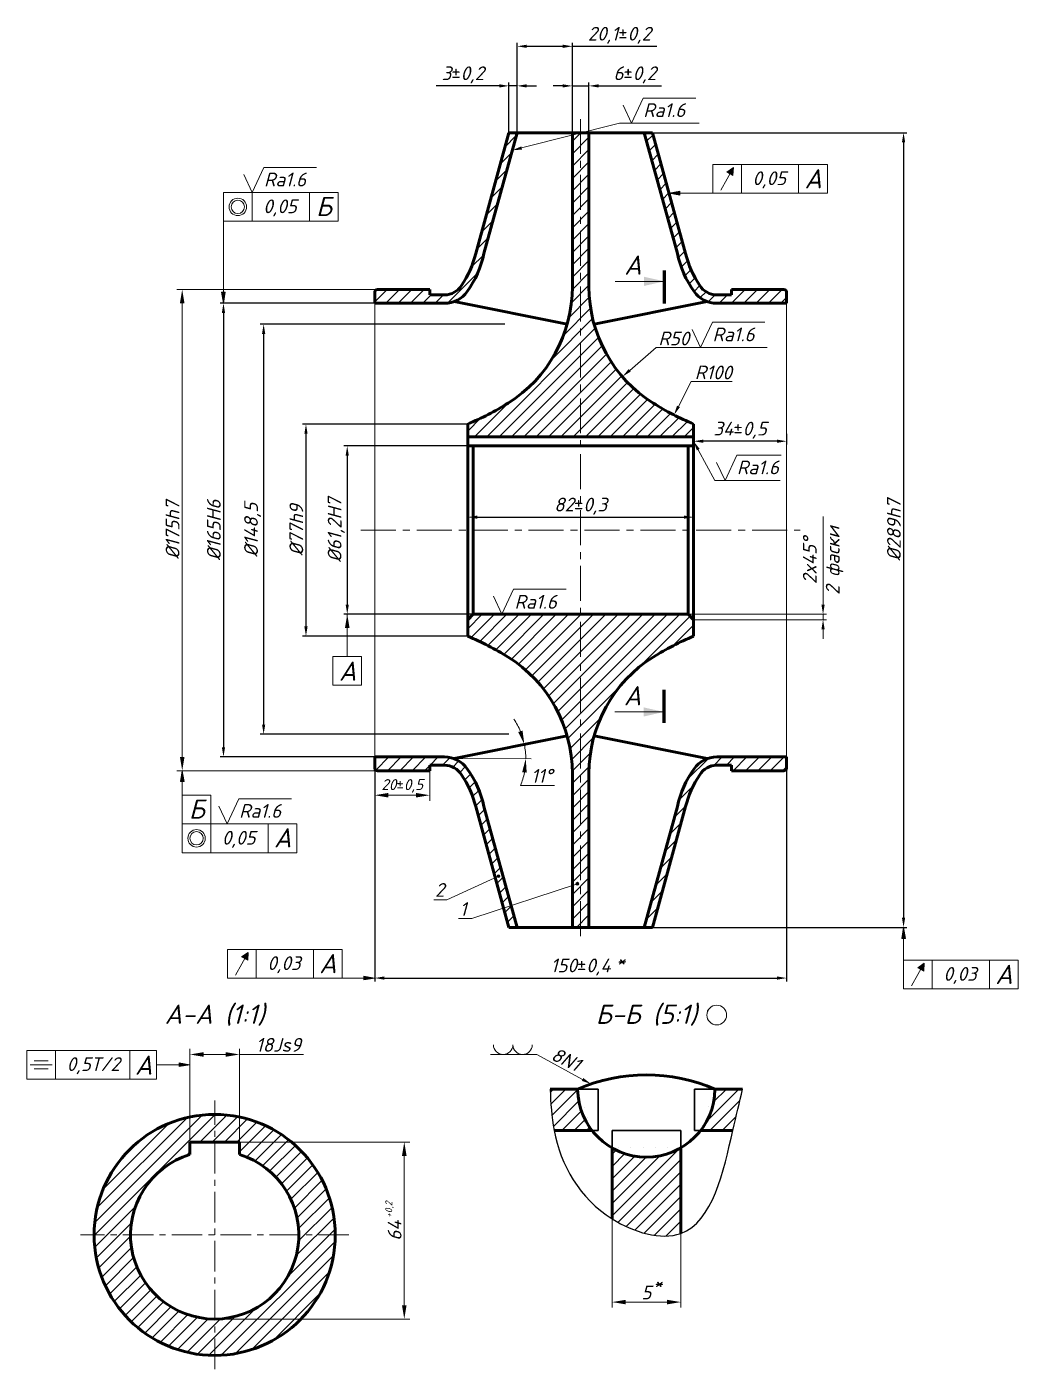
# Model space of a CAD drawing. Header units: millimetres. Extents: x 23 to 1692, y -5 to 510.
# Drawn here: x 22.8 to 383.2, y 21.5 to 509.7 of the extents above; entities that cross this region are included whole.
import ezdxf

# ---------------------------------------------------------------- set-up
doc = ezdxf.new("R2010")
doc.units = ezdxf.units.MM
doc.linetypes.add('JIS_08_50', pattern=[53, 50, -1.125, 0.75, -1.125])
doc.linetypes.add('осевая', pattern=[50.8, 31.75, -6.35, 6.35, -6.35])
doc.layers.get('0').update_dxf_attribs({"lineweight": 53})
for name, color, linetype, lineweight in [('12312312312', 7, 'Continuous', 13), ('Оси', 7, 'осевая', 20), ('Размеры', 7, 'Continuous', 20), ('СВАРКА', 7, 'Continuous', 30), ('тонкая', 7, 'Continuous', 25), ('ШТРИХ 2', 7, 'Continuous', 9), ('Штриховка', 7, 'Continuous', 20)]:
    doc.layers.add(name, color=color, linetype=linetype, lineweight=lineweight)
doc.styles.add('ADRF1', font='isocpeur.ttf', dxfattribs={"oblique": 15})
doc.styles.add('Размер', font='isocpeur.ttf', dxfattribs={"oblique": 15})
doc.styles.add('Размеры', font='isocpeur.ttf', dxfattribs={"oblique": 15})
doc.dimstyles.new('гост', dxfattribs={"dimtxt": 5, "dimasz": 5, "dimexe": 2, "dimexo": 0, "dimgap": 1, "dimtad": 1, "dimdec": 0, "dimtxsty": 'ADRF1', "dimcen": 2.5, "dimadec": 0, "dimazin": 0, "dimtfac": 1, "dimtdec": 0, "dimtmove": 0, "dimatfit": 3, "dimfxl": 1, "dimlwd": 20, "dimlwe": 20, "dimarcsym": 0})
doc.dimstyles.new('Две стрелки', dxfattribs={"dimtxt": 2.5, "dimasz": 3.5, "dimexe": 1.25, "dimexo": 0, "dimgap": 1, "dimtad": 1, "dimdec": 3, "dimtxsty": 'Размер', "dimcen": 2.5, "dimadec": 0, "dimazin": 0, "dimtfac": 1, "dimtdec": 3, "dimtmove": 0, "dimatfit": 3, "dimfxl": 1, "dimarcsym": 0})
pattern_1 = [(45, (0, 12.3695), (-2.245064, 2.245064), [])]

# ---------------------------------------------------------------- blocks, each defined once
blk = doc.blocks.new('*D28')
at = {"layer": 'Defpoints', "color": 0, "transparency": 16777216}
for p in [(183.05, 357.3), (139.26, 296.1), (185.05, 296.1)]:
    blk.add_point(p, dxfattribs=at)
at = {"layer": 'Размеры', "color": 0, "lineweight": -2, "transparency": 16777216}
for p, q in [((183.05, 357.3), (138.01, 357.3)), ((139.26, 353.8), (139.26, 299.6)), ((185.05, 296.1), (138.01, 296.1))]:
    blk.add_line(p, q, dxfattribs=at)
at = {"layer": 'Размеры', "color": 0, "transparency": 16777216}
for points in [[(138.68, 353.8), (139.84, 353.8), (139.26, 357.3)], [(138.68, 299.6), (139.84, 299.6), (139.26, 296.1)]]:
    blk.add_solid(points, dxfattribs=at)
at = {"layer": 'Размеры', "color": 0, "transparency": 16777216, "insert": (135.26, 326.7), "char_height": 2.5, "attachment_point": 5, "rotation": 90, "style": 'Размер'}
blk.add_mtext('{\\H2x;%%C61,2H7}', dxfattribs=at)
blk = doc.blocks.new('*D29')
at = {"layer": 'Defpoints', "color": 0, "transparency": 16777216}
for p in [(183.05, 365.25), (124.26, 288.14), (183.05, 288.14)]:
    blk.add_point(p, dxfattribs=at)
at = {"layer": 'Размеры', "color": 0, "lineweight": -2, "transparency": 16777216}
for p, q in [((183.05, 365.25), (123.01, 365.25)), ((124.26, 361.75), (124.26, 291.64)), ((183.05, 288.14), (123.01, 288.14))]:
    blk.add_line(p, q, dxfattribs=at)
at = {"layer": 'Размеры', "color": 0, "transparency": 16777216}
for points in [[(123.68, 361.75), (124.84, 361.75), (124.26, 365.25)], [(123.68, 291.64), (124.84, 291.64), (124.26, 288.14)]]:
    blk.add_solid(points, dxfattribs=at)
at = {"layer": 'Размеры', "color": 0, "transparency": 16777216, "insert": (120.76, 326.7), "char_height": 2.5, "attachment_point": 5, "rotation": 90, "style": 'Размер'}
blk.add_mtext('{\\H2x;%%C77h9}', dxfattribs=at)
blk = doc.blocks.new('*D30')
at = {"layer": 'Defpoints', "color": 0, "transparency": 16777216}
for p in [(196.59, 401.56), (108.87, 252.45), (197.97, 252.45)]:
    blk.add_point(p, dxfattribs=at)
at = {"layer": 'Размеры', "color": 0, "lineweight": -2, "transparency": 16777216}
for p, q in [((196.59, 401.56), (107.62, 401.56)), ((108.87, 398.06), (108.87, 255.95)), ((197.97, 252.45), (107.62, 252.45))]:
    blk.add_line(p, q, dxfattribs=at)
at = {"layer": 'Размеры', "color": 0, "transparency": 16777216}
for points in [[(108.28, 398.06), (109.45, 398.06), (108.87, 401.56)], [(108.28, 255.95), (109.45, 255.95), (108.87, 252.45)]]:
    blk.add_solid(points, dxfattribs=at)
at = {"layer": 'Размеры', "color": 0, "transparency": 16777216, "insert": (104.87, 326.78), "char_height": 2.5, "attachment_point": 5, "rotation": 90, "style": 'Размер'}
blk.add_mtext('{\\H2x;%%C148,5}', dxfattribs=at)
blk = doc.blocks.new('*D31')
at = {"layer": 'Defpoints', "color": 0, "transparency": 16777216}
for p in [(149.26, 409.2), (94.26, 244.2), (149.26, 244.2)]:
    blk.add_point(p, dxfattribs=at)
at = {"layer": 'Размеры', "color": 0, "lineweight": -2, "transparency": 16777216}
for p, q in [((149.26, 409.2), (93.01, 409.2)), ((94.26, 405.7), (94.26, 247.7)), ((149.26, 244.2), (93.01, 244.2))]:
    blk.add_line(p, q, dxfattribs=at)
at = {"layer": 'Размеры', "color": 0, "transparency": 16777216}
for points in [[(93.68, 405.7), (94.84, 405.7), (94.26, 409.2)], [(93.68, 247.7), (94.84, 247.7), (94.26, 244.2)]]:
    blk.add_solid(points, dxfattribs=at)
at = {"layer": 'Размеры', "color": 0, "transparency": 16777216, "insert": (90.76, 326.7), "char_height": 2.5, "attachment_point": 5, "rotation": 90, "style": 'Размер'}
blk.add_mtext('{\\H2x;%%C165H6}', dxfattribs=at)
blk = doc.blocks.new('*D32')
at = {"layer": 'Defpoints', "color": 0, "transparency": 16777216}
for p in [(198.03, 471.2), (198.03, 182.2), (341.53, 182.2)]:
    blk.add_point(p, dxfattribs=at)
at = {"layer": 'Размеры', "color": 0, "lineweight": -2, "transparency": 16777216}
for p, q in [((198.03, 471.2), (342.78, 471.2)), ((341.53, 467.7), (341.53, 185.7)), ((198.03, 182.2), (342.78, 182.2))]:
    blk.add_line(p, q, dxfattribs=at)
at = {"layer": 'Размеры', "color": 0, "transparency": 16777216}
for points in [[(340.95, 467.7), (342.11, 467.7), (341.53, 471.2)], [(340.95, 185.7), (342.11, 185.7), (341.53, 182.2)]]:
    blk.add_solid(points, dxfattribs=at)
at = {"layer": 'Размеры', "color": 0, "transparency": 16777216, "insert": (338.03, 326.7), "char_height": 2.5, "attachment_point": 5, "rotation": 90, "style": 'Размер'}
blk.add_mtext('{\\H2x;%%C289h7}', dxfattribs=at)
blk = doc.blocks.new('*D33')
at = {"layer": 'Defpoints', "color": 0, "transparency": 16777216}
for p in [(201.03, 488.25), (198.03, 471.2), (201.03, 471.2)]:
    blk.add_point(p, dxfattribs=at)
at = {"layer": 'Размеры', "color": 0, "lineweight": -2, "transparency": 16777216}
for p, q in [((194.53, 488.25), (171.6, 488.25)), ((198.03, 471.2), (198.03, 489.5)), ((201.03, 488.25), (198.03, 488.25)), ((201.03, 471.2), (201.03, 489.5)), ((204.53, 488.25), (208.03, 488.25))]:
    blk.add_line(p, q, dxfattribs=at)
at = {"layer": 'Размеры', "color": 0, "transparency": 16777216}
for points in [[(194.53, 488.83), (194.53, 487.66), (198.03, 488.25)], [(204.53, 488.83), (204.53, 487.66), (201.03, 488.25)]]:
    blk.add_solid(points, dxfattribs=at)
at = {"layer": 'Размеры', "color": 0, "transparency": 16777216, "insert": (181.31, 492.25), "char_height": 2.5, "attachment_point": 5, "style": 'Размер'}
blk.add_mtext('{\\H2x;3\\Q0;±\\Q15;0,2}', dxfattribs=at)
blk = doc.blocks.new('*D34')
at = {"layer": 'Defpoints', "color": 0, "transparency": 16777216}
for p in [(221.13, 502.64), (201.03, 471.2), (221.13, 471.2)]:
    blk.add_point(p, dxfattribs=at)
at = {"layer": 'Размеры', "color": 0, "lineweight": -2, "transparency": 16777216}
for p, q in [((201.03, 471.2), (201.03, 503.89)), ((221.13, 471.2), (221.13, 503.89)), ((204.53, 502.64), (217.63, 502.64)), ((221.13, 502.64), (251.81, 502.64))]:
    blk.add_line(p, q, dxfattribs=at)
at = {"layer": 'Размеры', "color": 0, "transparency": 16777216}
for points in [[(204.53, 503.22), (204.53, 502.05), (201.03, 502.64)], [(217.63, 503.22), (217.63, 502.05), (221.13, 502.64)]]:
    blk.add_solid(points, dxfattribs=at)
at = {"layer": 'Размеры', "color": 0, "transparency": 16777216, "insert": (238.22, 506.64), "char_height": 2.5, "attachment_point": 5, "style": 'Размер'}
blk.add_mtext('{\\H2x;20,1\\Q0;±\\Q15;0,2}', dxfattribs=at)
blk = doc.blocks.new('*D35')
at = {"layer": 'Defpoints', "color": 0, "transparency": 16777216}
for p in [(221.13, 488.25), (221.13, 471.2), (227.13, 471.2)]:
    blk.add_point(p, dxfattribs=at)
at = {"layer": 'Размеры', "color": 0, "lineweight": -2, "transparency": 16777216}
for p, q in [((217.63, 488.25), (214.13, 488.25)), ((221.13, 471.2), (221.13, 489.5)), ((221.13, 488.25), (227.13, 488.25)), ((227.13, 471.2), (227.13, 489.5)), ((230.63, 488.25), (253.56, 488.25))]:
    blk.add_line(p, q, dxfattribs=at)
at = {"layer": 'Размеры', "color": 0, "transparency": 16777216}
for points in [[(217.63, 488.83), (217.63, 487.66), (221.13, 488.25)], [(230.63, 488.83), (230.63, 487.66), (227.13, 488.25)]]:
    blk.add_solid(points, dxfattribs=at)
at = {"layer": 'Размеры', "color": 0, "transparency": 16777216, "insert": (243.84, 492.25), "char_height": 2.5, "attachment_point": 5, "style": 'Размер'}
blk.add_mtext('{\\H2x;6\\Q0;±\\Q15;0,2}', dxfattribs=at)
blk = doc.blocks.new('*D36')
at = {"layer": 'Defpoints', "color": 0, "transparency": 16777216}
for p in [(265.2, 361.65), (298.99, 361.65), (265.2, 359.02)]:
    blk.add_point(p, dxfattribs=at)
at = {"layer": 'Размеры', "color": 0, "lineweight": -2, "transparency": 16777216}
for p, q in [((265.2, 361.65), (265.2, 357.77)), ((298.99, 361.65), (298.99, 357.77)), ((295.49, 359.02), (268.7, 359.02))]:
    blk.add_line(p, q, dxfattribs=at)
at = {"layer": 'Размеры', "color": 0, "transparency": 16777216}
for points in [[(268.7, 359.6), (268.7, 358.43), (265.2, 359.02)], [(295.49, 359.6), (295.49, 358.43), (298.99, 359.02)]]:
    blk.add_solid(points, dxfattribs=at)
at = {"layer": 'Размеры', "color": 0, "transparency": 16777216, "insert": (282.1, 363.02), "char_height": 2.5, "attachment_point": 5, "style": 'Размер'}
blk.add_mtext('{\\H2x;34\\Q0;±\\Q15;0,5}', dxfattribs=at)
blk = doc.blocks.new('*D37')
at = {"layer": 'Defpoints', "color": 0, "transparency": 16777216}
for p in [(183.05, 340.45), (265.2, 340.45), (265.2, 331.4)]:
    blk.add_point(p, dxfattribs=at)
at = {"layer": 'Размеры', "color": 0, "lineweight": -2, "transparency": 16777216}
for p, q in [((183.05, 340.45), (183.05, 330.15)), ((265.2, 340.45), (265.2, 330.15)), ((186.55, 331.4), (261.7, 331.4))]:
    blk.add_line(p, q, dxfattribs=at)
at = {"layer": 'Размеры', "color": 0, "transparency": 16777216}
for points in [[(186.55, 331.99), (186.55, 330.82), (183.05, 331.4)], [(261.7, 331.99), (261.7, 330.82), (265.2, 331.4)]]:
    blk.add_solid(points, dxfattribs=at)
at = {"layer": 'Размеры', "color": 0, "transparency": 16777216, "insert": (224.13, 335.4), "char_height": 2.5, "attachment_point": 5, "style": 'Размер'}
blk.add_mtext('{\\H2x;82\\Q0;±\\Q15;0,3}', dxfattribs=at)
blk = doc.blocks.new('*D38')
at = {"layer": 'Defpoints', "color": 0, "transparency": 16777216}
for p in [(149.26, 244.2), (298.99, 244.2), (298.99, 163.78)]:
    blk.add_point(p, dxfattribs=at)
at = {"layer": 'Размеры', "color": 0, "lineweight": -2, "transparency": 16777216}
for p, q in [((149.26, 244.2), (149.26, 162.53)), ((298.99, 244.2), (298.99, 162.53)), ((152.76, 163.78), (295.49, 163.78))]:
    blk.add_line(p, q, dxfattribs=at)
at = {"layer": 'Размеры', "color": 0, "transparency": 16777216}
for points in [[(152.76, 164.36), (152.76, 163.19), (149.26, 163.78)], [(295.49, 164.36), (295.49, 163.19), (298.99, 163.78)]]:
    blk.add_solid(points, dxfattribs=at)
at = {"layer": 'Размеры', "color": 0, "transparency": 16777216, "insert": (224.13, 167.78), "char_height": 2.5, "attachment_point": 5, "style": 'Размер'}
blk.add_mtext('{\\H2x;150\\Q0;±\\Q15;0,4}', dxfattribs=at)
blk = doc.blocks.new('*D39')
at = {"layer": 'Defpoints', "color": 0, "transparency": 16777216}
for p in [(91.07, 104.11), (91.07, 39.76), (160, 39.76)]:
    blk.add_point(p, dxfattribs=at)
at = {"layer": 'Размеры', "color": 0, "linetype": 'Continuous', "lineweight": 20, "transparency": 16777216}
for p, q in [((91.07, 104.11), (162, 104.11)), ((160, 99.11), (160, 44.76)), ((91.07, 39.76), (162, 39.76))]:
    blk.add_line(p, q, dxfattribs=at)
at = {"layer": 'Размеры', "color": 0, "transparency": 16777216}
for points in [[(159.17, 99.11), (160.84, 99.11), (160, 104.11)], [(159.17, 44.76), (160.84, 44.76), (160, 39.76)]]:
    blk.add_solid(points, dxfattribs=at)
at = {"layer": 'Размеры', "color": 0, "transparency": 16777216, "insert": (156.5, 71.94), "char_height": 5, "attachment_point": 5, "rotation": 90, "style": 'ADRF1'}
blk.add_mtext('64', dxfattribs=at)
blk = doc.blocks.new('*D40')
at = {"layer": 'Defpoints', "color": 0, "transparency": 16777216}
for p in [(100.07, 135.99), (82.07, 104.11), (100.07, 104.11)]:
    blk.add_point(p, dxfattribs=at)
at = {"layer": 'Размеры', "color": 0, "linetype": 'Continuous', "lineweight": 20, "transparency": 16777216}
for p, q in [((82.07, 104.11), (82.07, 137.99)), ((100.07, 104.11), (100.07, 137.99)), ((87.07, 135.99), (95.07, 135.99)), ((100.07, 135.99), (123.41, 135.99))]:
    blk.add_line(p, q, dxfattribs=at)
at = {"layer": 'Размеры', "color": 0, "transparency": 16777216}
for points in [[(87.07, 136.82), (87.07, 135.15), (82.07, 135.99)], [(95.07, 136.82), (95.07, 135.15), (100.07, 135.99)]]:
    blk.add_solid(points, dxfattribs=at)
at = {"layer": 'Размеры', "color": 0, "transparency": 16777216, "insert": (114.24, 139.49), "char_height": 5, "attachment_point": 5, "style": 'ADRF1'}
blk.add_mtext('18Js9', dxfattribs=at)
blk = doc.blocks.new('*D43')
at = {"layer": 'Defpoints', "color": 0, "transparency": 16777216}
for p in [(150.26, 414.2), (79.26, 239.2), (150.26, 239.2)]:
    blk.add_point(p, dxfattribs=at)
at = {"layer": 'Штриховка', "color": 0, "linetype": 'Continuous', "lineweight": 20, "transparency": 16777216}
for p, q in [((150.26, 414.2), (77.26, 414.2)), ((79.26, 409.2), (79.26, 244.2)), ((150.26, 239.2), (77.26, 239.2))]:
    blk.add_line(p, q, dxfattribs=at)
at = {"layer": 'Штриховка', "color": 0, "transparency": 16777216}
for points in [[(78.43, 409.2), (80.09, 409.2), (79.26, 414.2)], [(78.43, 244.2), (80.09, 244.2), (79.26, 239.2)]]:
    blk.add_solid(points, dxfattribs=at)
at = {"layer": 'Штриховка', "color": 0, "transparency": 16777216, "insert": (75.76, 326.7), "char_height": 5, "attachment_point": 5, "rotation": 90, "style": 'ADRF1'}
blk.add_mtext('%%C175h7', dxfattribs=at)
blk = doc.blocks.new('*D45')
at = {"layer": 'Defpoints', "color": 0, "transparency": 16777216}
for p in [(235.53, 76.2), (260.53, 70.88), (260.53, 45.93)]:
    blk.add_point(p, dxfattribs=at)
at = {"layer": 'Штриховка', "color": 0, "linetype": 'Continuous', "lineweight": 20, "transparency": 16777216}
for p, q in [((235.53, 76.2), (235.53, 43.93)), ((260.53, 70.88), (260.53, 43.93)), ((240.53, 45.93), (255.53, 45.93))]:
    blk.add_line(p, q, dxfattribs=at)
at = {"layer": 'Штриховка', "color": 0, "transparency": 16777216}
for points in [[(240.53, 46.76), (240.53, 45.1), (235.53, 45.93)], [(255.53, 46.76), (255.53, 45.1), (260.53, 45.93)]]:
    blk.add_solid(points, dxfattribs=at)
at = {"layer": 'Штриховка', "color": 0, "transparency": 16777216, "insert": (248.03, 49.43), "char_height": 5, "attachment_point": 5, "style": 'ADRF1'}
blk.add_mtext('5', dxfattribs=at)
blk = doc.blocks.new('*D46')
at = {"layer": 'Defpoints', "color": 0, "transparency": 16777216}
for p in [(149.26, 241.2), (169.26, 241.2), (149.26, 230.27)]:
    blk.add_point(p, dxfattribs=at)
at = {"layer": 'Штриховка', "color": 0, "linetype": 'Continuous', "lineweight": 20, "transparency": 16777216}
for p, q in [((149.26, 241.2), (149.26, 228.27)), ((169.26, 241.2), (169.26, 228.27)), ((164.26, 230.27), (154.26, 230.27))]:
    blk.add_line(p, q, dxfattribs=at)
at = {"layer": 'Штриховка', "color": 0, "transparency": 16777216}
for points in [[(154.26, 231.1), (154.26, 229.44), (149.26, 230.27)], [(164.26, 231.1), (164.26, 229.44), (169.26, 230.27)]]:
    blk.add_solid(points, dxfattribs=at)
at = {"layer": 'Штриховка', "color": 0, "transparency": 16777216, "insert": (159.26, 233.67), "char_height": 5, "attachment_point": 5, "style": 'ADRF1'}
blk.add_mtext('{\\H0.8x;20\\Q0;±\\Q15;0,5}', dxfattribs=at)

msp = doc.modelspace()

# ---------------------------------------------------------------- hatches: boundary and pattern name
at = {"layer": '12312312312'}
h = msp.add_hatch(color=256, dxfattribs=at)
h.dxf.hatch_style = 1
edge = h.paths.add_edge_path()
edge.add_line((270.6686, 151.8405), (270.2706, 151.9798))
edge.add_arc((275.0089, 150.4403), 4.9822, 162.000865, 175.974926)
edge.add_arc((273.0522, 151.0885), 3.028, 185.656678, 189.189955)
edge.add_arc((273.6994, 149.5894), 3.7754, 143.39741, 164.396835, ccw=False)
edge = h.paths.add_edge_path()
edge.add_line((270.2706, 151.9798), (270.0442, 152.059))
edge.add_arc((275.7664, 151.4013), 5.7599, 173.443441, 186.092562)
edge.add_arc((275.0089, 150.4403), 4.9822, 162.000865, 175.974926, ccw=False)
at = {"layer": 'Размеры', "ltscale": 100}
h = msp.add_hatch(color=256, dxfattribs=at)
h.dxf.hatch_style = 1
h.paths.add_polyline_path([(279.6624, 458.5688), (278.4003, 456.298), (279.5095, 455.6815)])
h.paths.add_polyline_path([(279.6624, 458.5688), (279.6624, 458.5688), (277.2911, 456.9145), (278.4003, 456.298)])
at = {"layer": 'Размеры', "linetype": 'JIS_08_50'}
h = msp.add_hatch(color=256, dxfattribs=at)
h.dxf.hatch_style = 1
h.paths.add_polyline_path([(260.2322, 449.9065), (256.2575, 449.2299), (260.2322, 449.2299)])
h.paths.add_polyline_path([(260.2322, 449.2299), (256.2575, 449.2299), (260.2322, 448.5534)])
at = {"layer": 'Размеры'}
h = msp.add_hatch(color=256, dxfattribs=at)
h.dxf.hatch_style = 1
h.paths.add_polyline_path([(94.2396, 409.2068), (94.9162, 413.1815), (94.2396, 413.1815)])
h.paths.add_polyline_path([(94.2396, 409.2067), (94.2396, 409.2067), (94.2396, 413.1815), (93.5631, 413.1815)])
h = msp.add_hatch(color=256, dxfattribs=at)
h.dxf.hatch_style = 1
h.paths.add_polyline_path([(79.2613, 239.1957), (78.5847, 235.221), (79.2613, 235.221)])
h.paths.add_polyline_path([(79.2613, 239.1957), (79.2613, 239.1957), (79.2613, 235.221), (79.9378, 235.221)])
h = msp.add_hatch(color=256, dxfattribs=at)
h.dxf.hatch_style = 1
h.paths.add_polyline_path([(193.7445, 200.8254, 1), (194.7445, 200.8254, 1)])
h = msp.add_hatch(color=256, dxfattribs=at)
h.dxf.hatch_style = 1
h.paths.add_polyline_path([(222.4269, 198.0935, 1), (223.4269, 198.0935, 1)])
h = msp.add_hatch(color=256, dxfattribs=at)
h.dxf.hatch_style = 1
h.paths.add_polyline_path([(341.529, 178.221), (340.8524, 178.221), (341.529, 182.1957)])
h.paths.add_polyline_path([(342.2055, 178.221), (341.529, 178.221), (341.529, 182.1957)])
at = {"layer": 'Размеры', "ltscale": 100}
h = msp.add_hatch(color=256, dxfattribs=at)
h.dxf.hatch_style = 1
h.paths.add_polyline_path([(103.2176, 173.1141), (101.9555, 170.8433), (103.0647, 170.2268)])
h.paths.add_polyline_path([(103.2176, 173.1141), (103.2176, 173.1141), (100.8463, 171.4598), (101.9555, 170.8433)])
h = msp.add_hatch(color=256, dxfattribs=at)
h.dxf.hatch_style = 1
h.paths.add_polyline_path([(349.038, 169.2074), (347.7759, 166.9367), (348.8851, 166.3202)])
h.paths.add_polyline_path([(349.038, 169.2074), (349.038, 169.2074), (346.6667, 167.5532), (347.7759, 166.9367)])
at = {"layer": 'Размеры'}
h = msp.add_hatch(color=256, dxfattribs=at)
h.dxf.hatch_style = 1
h.paths.add_polyline_path([(145.2866, 163.7752), (145.2866, 164.4517), (149.2613, 163.7752)])
h.paths.add_polyline_path([(145.2866, 163.0986), (145.2866, 163.7752), (149.2613, 163.7752)])
h = msp.add_hatch(color=256, dxfattribs=at)
h.dxf.hatch_style = 1
h.paths.add_polyline_path([(78.0935, 131.5896), (82.0682, 132.2662), (78.0935, 132.2662)])
h.paths.add_polyline_path([(78.0935, 132.2662), (82.0682, 132.2662), (78.0935, 132.9427)])
at = {"layer": 'ШТРИХ 2'}
h = msp.add_hatch(dxfattribs=at)
h.set_pattern_fill('ANSI31', color=256)
h.set_pattern_definition([(45, (-147.7942, 9.8522), (-2.245064, 2.245064), [])])
h.paths.add_polyline_path([(91.0682, 114.1904), (91.0682, 104.1114), (100.0682, 104.1114), (100.0682, 99.6114, -0.32924442), (121.6682, 70.3649), (134.8937, 70.3649, 0.41421356)])
h.paths.add_polyline_path([(134.8937, 70.3649), (121.6682, 70.3649, -0.41421356), (91.0682, 39.7649), (91.0682, 26.5394, 0.41421356)])
h.paths.add_polyline_path([(60.4682, 70.3649), (47.2427, 70.3649, 0.41421356), (91.0682, 26.5394), (91.0682, 39.7649, -0.41421356)])
h.paths.add_polyline_path([(82.0682, 99.6114), (82.0682, 104.1114), (91.0682, 104.1114), (91.0682, 114.1904, 0.41421356), (47.2427, 70.3649), (60.4682, 70.3649, -0.32924442)])
at = {"layer": 'Штриховка'}
h = msp.add_hatch(dxfattribs=at)
h.set_pattern_fill('ANSI31', color=256)
h.paths.add_polyline_path([(182.8884, 413.506, 0.10541084), (188.9689, 427.2641), (201.028, 471.1957), (198.028, 471.1957), (185.9689, 427.2641, -0.08653345), (180.8263, 415.6849, -0.25036248), (174.6648, 412.1957), (169.2613, 412.1957), (169.2613, 414.1957), (150.2613, 414.1957, 0.41421356), (149.2613, 413.1957), (149.2613, 409.1957), (174.6648, 409.1957, 0.24618516)])
h.paths.add_polyline_path([(224.128, 471.1057), (221.128, 470.3456), (221.128, 415.1957, -0.2579526), (197.7296, 372.8595, -0.04140012), (183.0527, 365.2512), (183.0527, 360.5941), (224.128, 360.5941)])
h.paths.add_polyline_path([(250.5264, 372.8595, -0.2579526), (227.128, 415.1957), (227.128, 471.1957), (224.4833, 471.1957), (224.128, 471.1057), (224.128, 360.5941), (265.2033, 360.5941), (265.2033, 365.2512, -0.04140012)])
h.paths.add_polyline_path([(250.228, 471.1957), (247.228, 471.1957), (259.287, 427.2641, 0.10541084), (265.3676, 413.506, 0.24618516), (273.5911, 409.1957), (298.9946, 409.1957), (298.9946, 413.1957, 0.41421356), (297.9946, 414.1957), (278.9946, 414.1957), (278.9946, 412.1957), (273.5911, 412.1957, -0.25036248), (267.4296, 415.6849, -0.08653345), (262.287, 427.2641)])
h.paths.add_polyline_path([(224.128, 296.0957), (185.0527, 296.0957), (183.0527, 294.0957), (183.0527, 288.1402, -0.04140012), (197.7296, 280.5319, -0.2579526), (221.128, 238.1957), (221.128, 182.1957), (224.128, 182.1957)])
h.paths.add_polyline_path([(265.2033, 288.1402), (265.2033, 294.0957), (263.2033, 296.0957), (224.128, 296.0957), (224.128, 182.1957), (227.128, 182.1957), (227.128, 238.1957, -0.2579526), (250.5264, 280.5319, -0.04140012)])
h.paths.add_polyline_path([(298.9946, 244.1957), (273.5911, 244.1957, 0.24618516), (265.3676, 239.8854, 0.10541084), (259.287, 226.1273), (247.228, 182.1957), (250.228, 182.1957), (262.287, 226.1273, -0.08653345), (267.4296, 237.7065, -0.25036248), (273.5911, 241.1957), (278.9946, 241.1957), (278.9946, 239.1957), (297.9946, 239.1957, 0.41421356), (298.9946, 240.1957)])
h.paths.add_polyline_path([(174.6648, 244.1957), (149.2613, 244.1957), (149.2613, 240.1957, 0.41421356), (150.2613, 239.1957), (169.2613, 239.1957), (169.2613, 241.1957), (174.6648, 241.1957, -0.25036248), (180.8263, 237.7065, -0.08653345), (185.9689, 226.1273), (198.028, 182.1957), (201.028, 182.1957), (188.9689, 226.1273, 0.10541084), (182.8884, 239.8854, 0.24618516)])
h = msp.add_hatch(dxfattribs=at)
h.set_pattern_fill('ANSI31', color=256)
h.set_pattern_definition(pattern_1)
edge = h.paths.add_edge_path()
edge.add_line((223.0254, 123.3779), (213.0254, 123.3779))
edge.add_spline(control_points=[(213.0254, 123.3779), (213.2708, 118.3511), (213.5162, 113.3243), (214.451, 108.3779)], knot_values=[0, 0, 0, 0, 15.06759158, 15.06759158, 15.06759158, 15.06759158], degree=3, periodic=0)
edge.add_line((214.451, 108.3779), (228.2398, 108.3779))
edge.add_arc((247.9991, 123.6531), 24.9752, 180.631361, 217.70637, ccw=False)
edge = h.paths.add_edge_path()
edge.add_spline(control_points=[(279.4684, 108.3779), (280.7005, 113.7464), (281.8629, 118.5622), (283.0254, 123.3779)], knot_values=[0, 0, 0, 0, 15.41596926, 15.41596926, 15.41596926, 15.41596926], degree=3, periodic=0)
edge.add_line((283.0254, 123.3779), (272.9728, 123.3779))
edge.add_arc((247.9991, 123.6531), 24.9752, 322.29363, 359.368639, ccw=False)
edge.add_line((267.7584, 108.3779), (279.4684, 108.3779))
h = msp.add_hatch(dxfattribs=at)
h.set_pattern_fill('ANSI31', color=256)
h.set_pattern_definition(pattern_1)
edge = h.paths.add_edge_path()
edge.add_line((235.5254, 102.0159), (235.5254, 76.2038))
edge.add_spline(control_points=[(235.5254, 76.2038), (243.3739, 71.2555), (253.4002, 68.3637), (260.5254, 70.8779)], knot_values=[0, 0, 0, 0, 25.56101076, 25.56101076, 25.56101076, 25.56101076], degree=3, periodic=0)
edge.add_line((260.5254, 70.8779), (260.5254, 102.0463))
edge.add_arc((247.9991, 123.6531), 24.9752, 240.036863, 300.102629, ccw=False)

# ---------------------------------------------------------------- linework, layer by layer
for p, q in [((185.9689, 427.2641), (198.028, 471.1957)), ((188.9689, 427.2641), (201.028, 471.1957)), ((201.028, 471.1957), (198.028, 471.1957)), ((221.128, 471.1957), (201.028, 471.1957)), ((221.128, 415.1957), (221.128, 471.1957)), ((221.128, 471.1957), (224.128, 471.1957)), ((227.128, 471.1957), (224.128, 471.1957)), ((227.128, 415.1957), (227.128, 471.1957)), ((227.128, 471.1957), (247.228, 471.1957)), ((259.287, 427.2641), (247.228, 471.1957)), ((247.228, 471.1957), (250.228, 471.1957)), ((262.287, 427.2641), (250.228, 471.1957)), ((149.2613, 409.1957), (149.2613, 413.1957)), ((150.2613, 414.1957), (169.2613, 414.1957)), ((169.2613, 414.1957), (169.2613, 412.1957)), ((174.6648, 412.1957), (169.2613, 412.1957)), ((273.5911, 412.1957), (278.9946, 412.1957)), ((297.9946, 414.1957), (278.9946, 414.1957)), ((278.9946, 414.1957), (278.9946, 412.1957)), ((298.9946, 409.1957), (298.9946, 413.1957)), ((174.6648, 409.1957), (149.2613, 409.1957)), ((178.085, 409.7988), (219.2332, 401.5616)), ((270.171, 409.7988), (229.0228, 401.5616)), ((273.5911, 409.1957), (298.9946, 409.1957)), ((183.0527, 365.2512), (183.0527, 326.6957)), ((265.2033, 365.2512), (265.2033, 326.6957)), ((183.0527, 360.5941), (265.2033, 360.5941)), ((265.2033, 357.2957), (183.0527, 357.2957)), ((185.0527, 296.0957), (185.0527, 357.2957)), ((263.2033, 296.0957), (263.2033, 357.2957)), ((183.0527, 288.1402), (183.0527, 326.6957)), ((265.2033, 288.1402), (265.2033, 326.6957)), ((185.0527, 296.0957), (183.0527, 294.0957)), ((263.2033, 296.0957), (185.0527, 296.0957)), ((263.2033, 296.0957), (265.2033, 294.0957)), ((178.085, 243.5926), (219.2332, 251.8298)), ((270.171, 243.5926), (229.0228, 251.8298)), ((174.6648, 244.1957), (149.2613, 244.1957)), ((149.2613, 244.1957), (149.2613, 240.1957)), ((273.5911, 244.1957), (298.9946, 244.1957)), ((298.9946, 244.1957), (298.9946, 240.1957)), ((174.6648, 241.1957), (169.2613, 241.1957)), ((169.2613, 239.1957), (169.2613, 241.1957)), ((273.5911, 241.1957), (278.9946, 241.1957)), ((278.9946, 239.1957), (278.9946, 241.1957)), ((150.2613, 239.1957), (169.2613, 239.1957)), ((221.128, 238.1957), (221.128, 182.1957)), ((227.128, 238.1957), (227.128, 182.1957)), ((297.9946, 239.1957), (278.9946, 239.1957)), ((185.9689, 226.1273), (198.028, 182.1957)), ((188.9689, 226.1273), (201.028, 182.1957)), ((259.287, 226.1273), (247.228, 182.1957)), ((262.287, 226.1273), (250.228, 182.1957)), ((201.028, 182.1957), (198.028, 182.1957)), ((221.128, 182.1957), (201.028, 182.1957)), ((221.128, 182.1957), (224.128, 182.1957)), ((227.128, 182.1957), (224.128, 182.1957)), ((227.128, 182.1957), (247.228, 182.1957)), ((247.228, 182.1957), (250.228, 182.1957)), ((223.0254, 123.3779), (213.0254, 123.3779)), ((272.9728, 123.3779), (283.0254, 123.3779)), ((228.2398, 108.3779), (214.451, 108.3779)), ((267.7584, 108.3779), (279.4684, 108.3779)), ((82.0682, 99.6114), (82.0682, 104.1114)), ((82.0682, 104.1114), (100.0682, 104.1114)), ((100.0682, 104.1114), (100.0682, 99.6114)), ((235.5254, 102.0159), (235.5254, 76.2038)), ((260.5254, 102.0463), (260.5254, 70.8779))]:
    msp.add_line(p, q)
msp.add_circle((91.0682, 70.3649), 43.8255)
for centre, radius, start, end in [((150.1951, 436.2206), 36.878, 326.161362, 345.944088), ((153.6613, 434.6459), 36.071, 324.121726, 348.191226), ((294.5946, 434.6459), 36.071, 191.808774, 215.878274), ((298.0608, 436.2206), 36.878, 194.055912, 213.838638), ((174.4798, 419.7072), 7.5138, 271.411148, 327.634303), ((171.128, 415.1957), 50, 302.142872, 0), ((277.128, 415.1957), 50, 180, 237.857128), ((273.7762, 419.7072), 7.5138, 212.365697, 268.588852), ((150.2613, 413.1957), 1, 90, 180), ((174.6648, 419.1957), 10, 270, 325.32137), ((273.5911, 419.1957), 10, 214.67863, 270), ((297.9946, 413.1957), 1, 0, 90), ((144.5264, 457.5319), 100, 292.660078, 302.142872), ((303.7296, 457.5319), 100, 237.857128, 247.339922), ((144.5264, 195.8595), 100, 57.857128, 67.339922), ((303.7296, 195.8595), 100, 112.660078, 122.142872), ((171.128, 238.1957), 50, 0, 57.857128), ((277.128, 238.1957), 50, 122.142872, 180), ((174.6648, 234.1957), 10, 34.67863, 90), ((273.5911, 234.1957), 10, 90, 145.32137), ((150.2613, 240.1957), 1, 180, 270), ((174.4798, 233.6842), 7.5138, 32.365697, 88.588852), ((153.6613, 218.7455), 36.071, 11.808774, 35.878274), ((294.5946, 218.7455), 36.071, 144.121726, 168.191226), ((273.7762, 233.6842), 7.5138, 91.411148, 147.634303), ((297.9946, 240.1957), 1, 270, 0), ((150.1951, 217.1708), 36.878, 14.055912, 33.838638), ((298.0608, 217.1708), 36.878, 146.161362, 165.944088), ((247.9991, 65.4843), 63.0504, 66.665976, 113.334024), ((247.9991, 123.6531), 24.9752, 180.631361, 359.368639), ((91.0682, 70.3649), 30.6, 107.104635, 72.895365)]:
    msp.add_arc(centre, radius, start, end)
at = {"layer": '12312312312'}
msp.add_circle((273.6034, 150.3345), 3.5881, dxfattribs=at)
at = {"layer": 'Оси', "ltscale": 0.4}
for p, q in [((224.128, 476.1957), (224.128, 177.1957)), ((144.2613, 326.6957), (303.9946, 326.6957))]:
    msp.add_line(p, q, dxfattribs=at)
at = {"layer": 'Оси'}
msp.add_line((202.2575, 233.7873), (214.5923, 233.7873), dxfattribs=at)
at = {"layer": 'Оси', "ltscale": 0.35}
for p, q in [((91.0682, 21.5394), (91.0682, 119.1904)), ((139.8937, 70.3649), (42.2427, 70.3649))]:
    msp.add_line(p, q, dxfattribs=at)
at = {"layer": 'Размеры'}
for p, q in [((242.579, 474.6909), (246.8433, 483.8357)), ((246.8433, 483.8357), (265.9682, 483.8357)), ((242.579, 474.6909), (239.5331, 481.2229)), ((202.6675, 465.6683), (238.2785, 474.6909)), ((104.7, 449.4551), (101.6541, 455.9871)), ((104.7, 449.4551), (108.9642, 458.5999)), ((108.9642, 458.5999), (128.0891, 458.5999)), ((254.4433, 421.1435), (254.4433, 417.1925)), ((149.2613, 409.1957), (149.2613, 244.1957)), ((298.9946, 409.1957), (298.9946, 244.1957)), ((267.7617, 393.1156), (272.0259, 402.2604)), ((272.0259, 402.2604), (291.1508, 402.2604)), ((267.7617, 393.1156), (264.7157, 399.6476)), ((251.5846, 393.1156), (241.9492, 384.7867)), ((251.5846, 393.1156), (291.9968, 393.1156)), ((264.3401, 380.7566), (259.6795, 371.6725)), ((264.3401, 380.7566), (279.212, 380.7566)), ((272.9727, 344.7599), (266.8781, 355.9432)), ((276.6236, 344.7599), (280.8879, 353.9047)), ((280.8879, 353.9047), (296.9931, 353.9047)), ((276.6236, 344.7599), (273.5777, 351.2919)), ((272.9727, 344.7599), (296.607, 344.7599)), ((312.2582, 299.5957), (312.2582, 331.6412)), ((195.461, 296.0957), (199.7253, 305.2405)), ((199.7253, 305.2405), (218.8502, 305.2405)), ((195.461, 296.0957), (192.4151, 302.6277)), ((263.2033, 296.0957), (313.5082, 296.0957)), ((265.2033, 294.0957), (313.5082, 294.0957)), ((312.2582, 294.0957), (312.2582, 296.0957)), ((312.2582, 290.5957), (312.2582, 287.0957)), ((134.0419, 280.7621), (144.4806, 280.7621)), ((134.0419, 270.3234), (134.0419, 280.7621)), ((144.4806, 270.3234), (144.4806, 280.7621)), ((134.0419, 270.3234), (144.4806, 270.3234)), ((254.4433, 260.5545), (254.4433, 256.6035)), ((95.634, 219.8137), (92.5881, 226.3456)), ((95.634, 219.8137), (99.8983, 228.9584)), ((99.8983, 228.9584), (119.0232, 228.9584)), ((194.2445, 200.8254), (175.519, 192.2483)), ((222.9269, 198.0935), (184.5027, 185.3798)), ((175.519, 192.2483), (170.7666, 192.2483)), ((184.5027, 185.3798), (179.7503, 185.3798)), ((208.1634, 135.9866), (191.337, 135.9866)), ((208.1634, 135.9866), (224.8423, 126.9285))]:
    msp.add_line(p, q, dxfattribs=at)
at = {"layer": 'Размеры', "linetype": 'Continuous', "lineweight": 20}
msp.add_line((267.2124, 474.6909), (238.2785, 474.6909), dxfattribs=at)
at = {"layer": 'Размеры', "ltscale": 100}
for p, q in [((275.083, 450.3297), (279.6624, 458.5688)), ((279.6624, 458.5688), (277.2911, 456.9145)), ((277.2911, 456.9145), (279.5095, 455.6815)), ((279.5095, 455.6815), (279.6624, 458.5688)), ((272.1534, 449.2299), (256.2575, 449.2299)), ((94.2613, 409.1957), (94.2613, 439.0164)), ((79.2613, 239.1957), (79.2613, 209.375)), ((341.529, 179.4184), (341.529, 170.3073)), ((98.6383, 164.875), (103.2176, 173.1141)), ((103.2176, 173.1141), (100.8463, 171.4598)), ((100.8463, 171.4598), (103.0647, 170.2268)), ((103.0647, 170.2268), (103.2176, 173.1141)), ((344.4586, 160.9684), (349.038, 169.2074)), ((349.038, 169.2074), (346.6667, 167.5532)), ((346.6667, 167.5532), (348.8851, 166.3202)), ((348.8851, 166.3202), (349.038, 169.2074)), ((146.484, 163.7752), (137.3728, 163.7752)), ((31.9792, 132.2662), (24.0322, 132.2662)), ((30.5343, 133.7224), (25.4771, 133.7224)), ((69.953, 132.2662), (82.0682, 132.2662)), ((30.5343, 130.81), (25.4771, 130.81))]:
    msp.add_line(p, q, dxfattribs=at)
at = {"layer": 'Размеры', "lineweight": 60}
for p, q in [((254.4433, 421.1435), (254.4433, 409.1435)), ((254.4433, 256.6035), (254.4433, 268.6035))]:
    msp.add_line(p, q, dxfattribs=at)
at = {"layer": 'Размеры', "lineweight": 20}
for p, q in [((254.5883, 417.16), (236.6891, 417.16)), ((254.4433, 260.5545), (236.5441, 260.5545))]:
    msp.add_line(p, q, dxfattribs=at)
at = {"layer": 'Размеры', "ltscale": 100}
for points in [[(272.1534, 459.6686), (282.5921, 459.6686), (282.5921, 449.2299), (272.1534, 449.2299)], [(282.5921, 459.6686), (303.3789, 459.6686), (303.3789, 449.2299), (282.5921, 449.2299)], [(303.3789, 459.6686), (313.8176, 459.6686), (313.8176, 449.2299), (303.3789, 449.2299)], [(94.2613, 449.4551), (104.7, 449.4551), (104.7, 439.0164), (94.2613, 439.0164)], [(104.7, 449.4551), (125.4868, 449.4551), (125.4868, 439.0164), (104.7, 439.0164)], [(125.4868, 449.4551), (135.9255, 449.4551), (135.9255, 439.0164), (125.4868, 439.0164)], [(79.2613, 230.2523), (89.7, 230.2523), (89.7, 219.8137), (79.2613, 219.8137)], [(79.2613, 219.8137), (89.7, 219.8137), (89.7, 209.375), (79.2613, 209.375)], [(89.7, 219.8137), (110.4868, 219.8137), (110.4868, 209.375), (89.7, 209.375)], [(110.4868, 219.8137), (120.9255, 219.8137), (120.9255, 209.375), (110.4868, 209.375)], [(95.7086, 174.2139), (106.1473, 174.2139), (106.1473, 163.7752), (95.7086, 163.7752)], [(106.1473, 174.2139), (126.9342, 174.2139), (126.9342, 163.7752), (106.1473, 163.7752)], [(126.9342, 174.2139), (137.3728, 174.2139), (137.3728, 163.7752), (126.9342, 163.7752)], [(341.529, 170.3073), (351.9677, 170.3073), (351.9677, 159.8686), (341.529, 159.8686)], [(351.9677, 170.3073), (372.7545, 170.3073), (372.7545, 159.8686), (351.9677, 159.8686)], [(372.7545, 170.3073), (383.1932, 170.3073), (383.1932, 159.8686), (372.7545, 159.8686)], [(22.7742, 137.4855), (33.2128, 137.4855), (33.2128, 127.0468), (22.7742, 127.0468)], [(33.2128, 137.4855), (60.2392, 137.4855), (60.2392, 127.0468), (33.2128, 127.0468)], [(60.2392, 137.4855), (69.953, 137.4855), (69.953, 127.0468), (60.2392, 127.0468)]]:
    msp.add_lwpolyline(points, close=True, dxfattribs=at)
at = {"layer": 'Размеры'}
for points in [[(256.2575, 449.2299), (260.2322, 449.2299), (260.2322, 449.9065), (256.2575, 449.2299)], [(260.2322, 448.5534), (256.2575, 449.2299), (260.2322, 449.9065), (260.2322, 448.5534)], [(256.2575, 449.2299), (260.2322, 449.2299), (260.2322, 448.5534)], [(94.9378, 413.1704), (94.2613, 409.1957), (93.5847, 413.1704), (94.9378, 413.1704)], [(78.5847, 235.221), (79.2613, 239.1957), (79.9378, 235.221), (78.5847, 235.221)], [(342.2055, 178.221), (341.529, 182.1957), (340.8524, 178.221), (342.2055, 178.221)], [(145.2866, 163.0986), (149.2613, 163.7752), (145.2866, 164.4517), (145.2866, 163.0986)], [(82.0682, 132.2662), (78.0935, 132.2662), (78.0935, 132.9427)], [(78.0935, 132.9427), (82.0682, 132.2662), (78.0935, 131.5896), (78.0935, 132.9427)], [(82.0682, 132.2662), (78.0935, 132.2662), (78.0935, 131.5896), (82.0682, 132.2662)]]:
    msp.add_lwpolyline(points, dxfattribs=at)
at = {"layer": 'Размеры', "ltscale": 100}
for centre, radius in [((99.4806, 444.2358), 3.1782), ((99.4806, 444.2358), 2.4261), ((84.4806, 214.5943), 3.1782), ((84.4806, 214.5943), 2.4261)]:
    msp.add_circle(centre, radius, dxfattribs=at)
at = {"layer": 'Размеры'}
for centre in [(194.2445, 200.8254), (222.9269, 198.0935)]:
    msp.add_circle(centre, 0.5, dxfattribs=at)
for points in [[(202.5243, 466.2338), (202.8108, 465.1028), (199.2748, 464.8087)], [(241.5678, 385.228), (242.3307, 384.3454), (239.3014, 382.4978)], [(259.1605, 371.9388), (260.1985, 371.4062), (258.0818, 368.5584)], [(267.3903, 356.2223), (266.3659, 355.6641), (265.2033, 359.0165)], [(311.6749, 299.5957), (312.8416, 299.5957), (312.2582, 296.0957)], [(311.6749, 290.5957), (312.8416, 290.5957), (312.2582, 294.0957)], [(225.1038, 127.4166), (224.5529, 126.3882), (227.9137, 125.2499)]]:
    msp.add_solid(points, dxfattribs=at)
at = {"layer": 'Размеры', "lineweight": 60}
for points in [[(247.1561, 418.8266), (247.1561, 415.4933), (254.5883, 417.16)], [(247.0112, 262.2212), (247.0112, 258.8878), (254.4433, 260.5545)]]:
    msp.add_solid(points, dxfattribs=at)
at = {"layer": 'СВАРКА'}
for p, q in [((230.5254, 123.3779), (223.0254, 123.3779)), ((230.5254, 123.3779), (228.6144, 123.3779)), ((230.5254, 123.3779), (230.5254, 108.3779)), ((265.5254, 123.3779), (265.5254, 108.3779)), ((265.5254, 123.3779), (272.9728, 123.3779)), ((230.5254, 108.3779), (228.2398, 108.3779)), ((235.5254, 108.3779), (260.5254, 108.3779)), ((235.5254, 108.3779), (235.5254, 102.0159)), ((260.5254, 108.3779), (260.5254, 102.0463)), ((265.5254, 108.3779), (267.7584, 108.3779))]:
    msp.add_line(p, q, dxfattribs=at)
at = {"layer": 'тонкая'}
msp.add_spline([(213.0254, 123.3779), (214.451, 108.3779), (235.5254, 76.2038), (260.5254, 70.8779), (279.4684, 108.3779), (283.0254, 123.3779)], degree=3, dxfattribs=at)
at = {"layer": 'Штриховка', "linetype": 'Continuous', "lineweight": 20}
for q in [(141.2613, 296.0957), (139.2613, 280.7621)]:
    msp.add_line((139.2613, 296.0957), q, dxfattribs=at)
at = {"layer": 'Штриховка'}
msp.add_line((178.085, 243.5926), (206.1705, 243.5557), dxfattribs=at)
at = {"layer": 'Штриховка', "linetype": 'Continuous', "lineweight": 20}
for start, end in [(22.319149, 33.3183), (359.918961, 11.319999), (337.92066, 348.91981)]:
    msp.add_arc((178.085, 243.5926), 26.0856, start, end, dxfattribs=at)
at = {"layer": 'Штриховка'}
for centre in [(195.9515, 139.5195), (203.0175, 139.5195)]:
    msp.add_arc(centre, 3.533, 180, 0, dxfattribs=at)
for points in [[(138.4279, 291.0957), (140.0946, 291.0957), (139.2613, 296.0957)], [(203.014, 253.7402), (201.4186, 253.2579), (203.6631, 248.7129)], [(202.8549, 238.6605), (204.5137, 238.4984), (204.1705, 243.5557)]]:
    msp.add_solid(points, dxfattribs=at)

# ---------------------------------------------------------------- texts
at = {"layer": 'Размеры', "width": 30.328199, "attachment_point": 1, "style": 'Размеры'}
for insert, char_height in [((246.909, 481.9276), 5), ((109.0299, 456.6917), 5), ((272.0916, 400.3522), 5), ((280.9536, 351.9965), 5), ((200.079, 303.1343), 5.04507), ((99.964, 227.0503), 5)]:
    msp.add_mtext('Ra1.6', dxfattribs=dict(at, insert=insert, char_height=char_height))
at = {"layer": 'Размеры', "attachment_point": 5, "style": 'Размер'}
for s, insert, char_height in [('0,05', (292.7241, 454.0702), 5), ('А', (308.6716, 454.4665), 7), ('0,05', (114.832, 443.8567), 5), ('Б', (130.7795, 444.4103), 7), ('А', (139.4053, 275.3755), 7), ('Б', (84.5539, 225.2318), 7), ('0,05', (99.832, 214.2153), 5), ('А', (115.7795, 214.7689), 7), ('{\\C256;0,03}', (116.2794, 168.6155), 5), ('{\\C256;А}', (132.2268, 169.0118), 7), ('0,03', (362.0997, 164.7089), 5), ('А', (378.0472, 165.1052), 7), ('0,5Т/2', (46.9513, 131.8872), 5), ('А', (65.2401, 132.0961), 7)]:
    msp.add_mtext(s, dxfattribs=dict(at, insert=insert, char_height=char_height))
at = {"layer": 'Размеры'}
for s, width, insert, char_height, attachment_point, style in [('А', 45.684336, (243.129, 423.0733), 7, 5, 'Размер'), ('А', 45.684336, (242.984, 266.4679), 7, 5, 'Размер'), ('2', 2.608031, (171.1723, 198.3239), 5, 1, 'Размеры'), ('1', 2.608031, (180.156, 191.3981), 5, 1, 'Размеры'), ('*', 20.264876, (237.0317, 172.6649), 5, 1, 'Размеры'), ('*', 5, (250.5229, 55.3913), 5, 1, 'Размеры')]:
    msp.add_mtext_dynamic_manual_height_columns(s, width=width, gutter_width=12.5, heights=[0], dxfattribs=dict(at, insert=insert, char_height=char_height, attachment_point=attachment_point, style=style))
at = {"layer": 'Размеры', "attachment_point": 5, "style": 'Размер'}
for s, insert, char_height, rotation in [('R50', (258.0141, 396.3969), 5, 359.621566), ('R100', (272.3804, 384.0377), 5, 359.621566), ('{\\H2x;2x45%%D\\P2 фаски}', (312.2582, 315.6185), 2.5, 90)]:
    msp.add_mtext(s, dxfattribs=dict(at, insert=insert, char_height=char_height, rotation=rotation))
at = {"layer": 'Размеры', "color": 0, "char_height": 7, "attachment_point": 5, "style": 'Размер'}
for s, width, insert in [('А-А (1:1)', 42.229911, (91.0682, 150.2782)), ('Б-Б (5:1)', 43.062852, (248.0254, 150.2819))]:
    msp.add_mtext_dynamic_manual_height_columns(s, width=width, gutter_width=12.5, heights=[0], dxfattribs=dict(at, insert=insert))
at = {"layer": 'Размеры', "color": 0, "insert": (154.6572, 79.559), "char_height": 2.5, "attachment_point": 5, "rotation": 90, "style": 'Размер'}
msp.add_mtext_dynamic_manual_height_columns('+0,2', width=25.516889, gutter_width=12.5, heights=[0], dxfattribs=at)
at = {"layer": 'Штриховка', "insert": (210.004, 237.3131), "char_height": 5, "attachment_point": 5, "rotation": 1.10558, "style": 'ADRF1'}
msp.add_mtext('11°', dxfattribs=at)
at = {"layer": 'Штриховка', "insert": (215.1735, 138.7592), "char_height": 5, "attachment_point": 1, "rotation": 334.091869, "style": 'Размеры'}
msp.add_mtext_dynamic_manual_height_columns('8N1', width=18.5862, gutter_width=12.5, heights=[0], dxfattribs=at)

# ---------------------------------------------------------------- dimensions: what is measured, and where the dimension line sits
at = {"layer": 'Размеры'}
for base, p1, p2, text, picture, middle in [((221.128, 502.6357), (201.028, 471.1957), (221.128, 471.1957), '{\\H2x;<>\\Q0;±\\Q15;0,2}', '*D34', (238.2177, 506.6357)), ((265.2033, 359.0165), (298.9946, 361.6481), (265.2033, 361.6481), '{\\H2x;34\\Q0;±\\Q15;0,5}', '*D36', (282.099, 363.0165))]:
    dim = msp.add_linear_dim(base=base, p1=p1, p2=p2, text=text, dimstyle='Две стрелки', dxfattribs=at)
    dim.commit()
    dim.dimension.update_dxf_attribs({"geometry": picture, "text_midpoint": middle})
for base, p1, p2, text, dimstyle, picture, middle in [((201.028, 488.2467), (198.028, 471.1957), (201.028, 471.1957), '{\\H2x;<>\\Q0;±\\Q15;0,2}', 'Две стрелки', '*D33', (181.3132, 488.2467)), ((221.128, 488.2467), (227.128, 471.1957), (221.128, 471.1957), '{\\H2x;<>\\Q0;±\\Q15;0,2}', 'Две стрелки', '*D35', (243.8427, 488.2467)), ((265.2033, 331.4037), (183.0527, 340.4512), (265.2033, 340.4512), '{\\H2x;82\\Q0;±\\Q15;0,3}', 'Две стрелки', '*D37', (224.128, 331.4037)), ((298.9946, 163.7752), (149.2613, 244.1957), (298.9946, 244.1957), '{\\H2x;150\\Q0;±\\Q15;0,4}', 'Две стрелки', '*D38', (224.128, 163.7752)), ((100.0682, 135.9866), (82.0682, 104.1114), (100.0682, 104.1114), '<>Js9', 'гост', '*D40', (114.2381, 135.9866))]:
    dim = msp.add_linear_dim(base=base, p1=p1, p2=p2, text=text, dimstyle=dimstyle, dxfattribs=at)
    dim.commit()
    dim.dimension.update_dxf_attribs({"geometry": picture, "text_midpoint": middle, "dimtype": 160})
for base, p1, p2, text, picture, middle in [((341.529, 182.1957), (198.028, 471.1957), (198.028, 182.1957), '{\\H2x;%%C<>h7}', '*D32', (341.529, 326.6957)), ((94.2613, 244.1957), (149.2613, 409.1957), (149.2613, 244.1957), '{\\H2x;%%C<>H6}', '*D31', (94.2613, 326.6957)), ((108.8674, 252.4457), (196.5859, 401.5616), (197.9693, 252.4457), '{\\H2x;%%C148,5}', '*D30', (108.8674, 326.7831)), ((124.2613, 288.1402), (183.0527, 365.2512), (183.0527, 288.1402), '{\\H2x;%%C77h9}', '*D29', (124.2613, 326.6957)), ((139.2613, 296.0957), (183.0527, 357.2957), (185.0527, 296.0957), '{\\H2x;%%C<>H7}', '*D28', (139.2613, 326.6957))]:
    dim = msp.add_linear_dim(base=base, p1=p1, p2=p2, angle=90, text=text, dimstyle='Две стрелки', dxfattribs=at)
    dim.commit()
    dim.dimension.update_dxf_attribs({"geometry": picture, "text_midpoint": middle, "dimtype": 160})
dim = msp.add_linear_dim(base=(160.0039, 39.7649), p1=(91.0682, 104.1114), p2=(91.0682, 39.7649), angle=90, dimstyle='гост', dxfattribs=at)
dim.commit()
dim.dimension.update_dxf_attribs({"geometry": '*D39', "text_midpoint": (160.0039, 71.9382), "dimtype": 160})
at = {"layer": 'Штриховка'}
dim = msp.add_linear_dim(base=(79.2613, 239.1957), p1=(150.2613, 414.1957), p2=(150.2613, 239.1957), angle=90, text='%%C<>h7', dimstyle='гост', dxfattribs=at)
dim.commit()
dim.dimension.update_dxf_attribs({"geometry": '*D43', "text_midpoint": (75.7613, 326.6957)})
for base, p1, p2, text, picture, middle in [((149.2613, 230.27), (169.2613, 241.1957), (149.2613, 241.1957), '{\\H0.8x;<>\\Q0;±\\Q15;0,5}', '*D46', (159.2613, 233.67)), ((260.5254, 45.929), (235.5254, 76.2038), (260.5254, 70.8779), '5', '*D45', (248.0254, 49.429))]:
    dim = msp.add_linear_dim(base=base, p1=p1, p2=p2, text=text, dimstyle='гост', dxfattribs=at)
    dim.commit()
    dim.dimension.update_dxf_attribs({"geometry": picture, "text_midpoint": middle})

doc.saveas('drawing.dxf')
